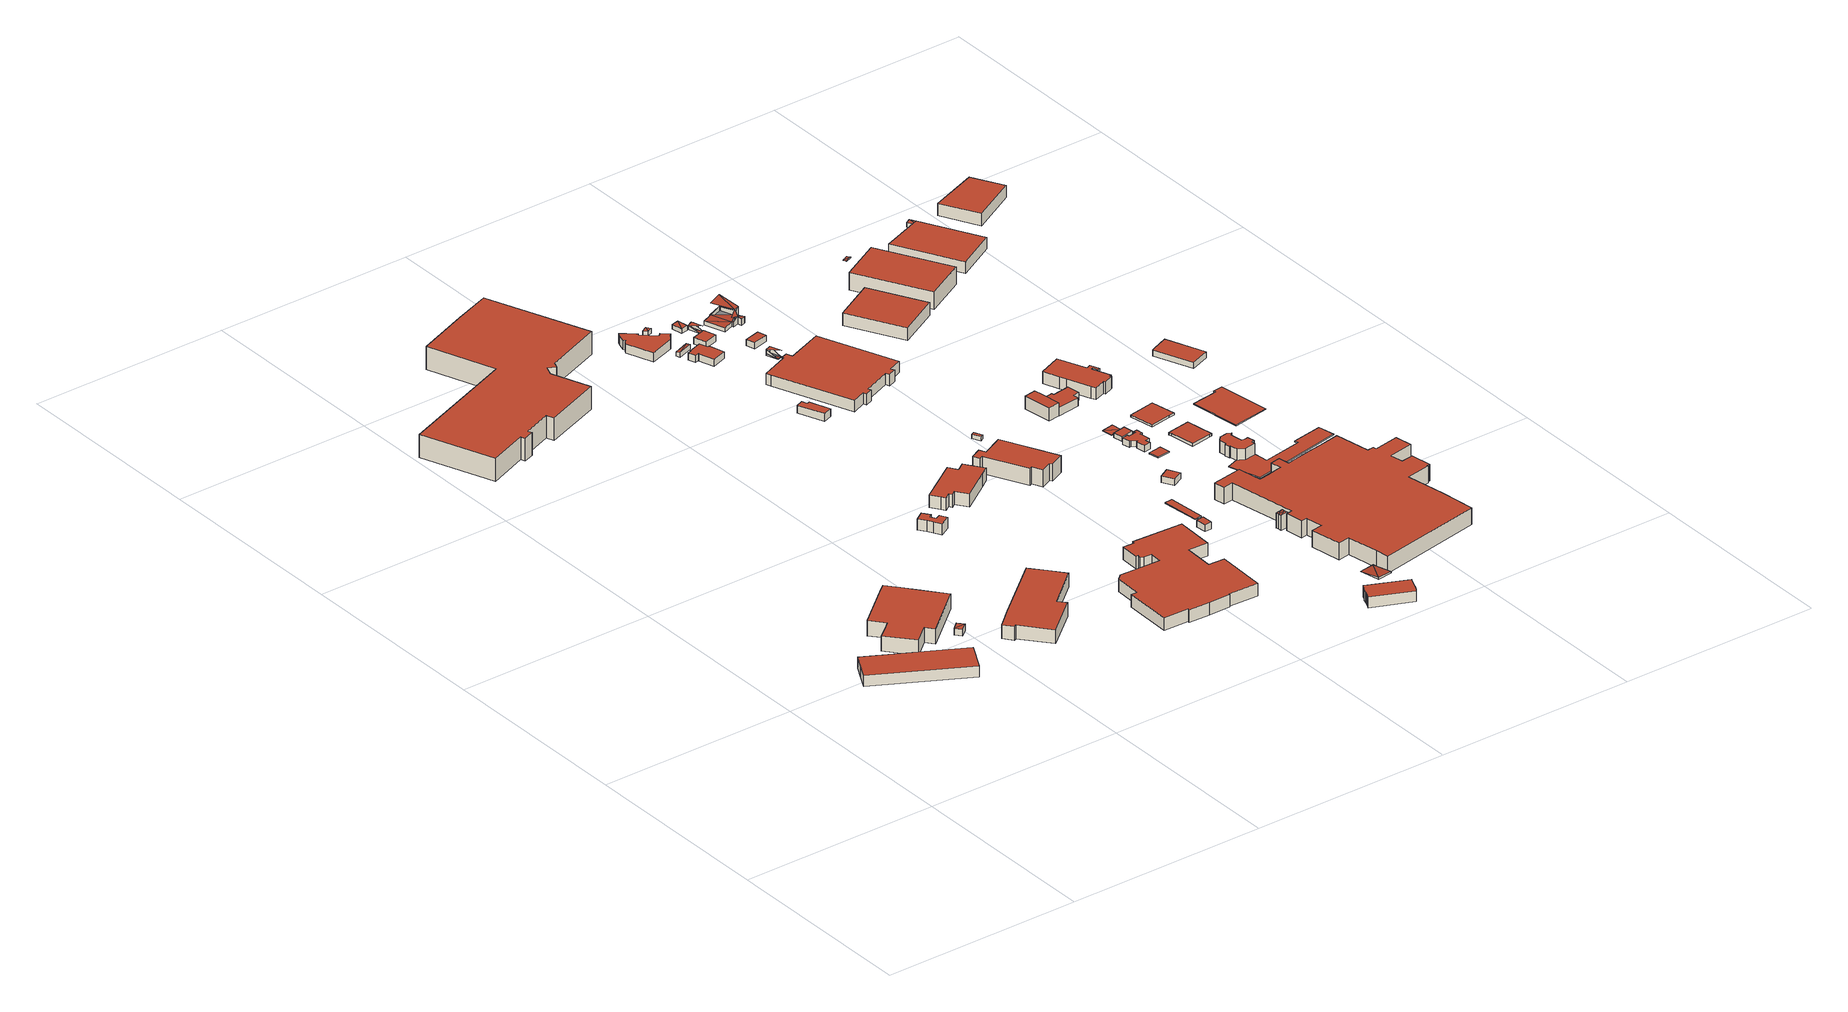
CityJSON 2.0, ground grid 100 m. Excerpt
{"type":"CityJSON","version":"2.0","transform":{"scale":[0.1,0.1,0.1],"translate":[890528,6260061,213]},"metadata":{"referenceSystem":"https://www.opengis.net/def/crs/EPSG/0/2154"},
"CityObjects":{
"building1":{"type":"Building","attributes":{"class":"Building"},"children":["building1-1"]},
"building1-1":{"type":"BuildingPart","parents":["building1"],"geometry":[{"type":"Solid","lod":"2.2","boundaries":[[[[0,1,2,3,4]],[[5,6,7,8,9]],[[9,8,3,4]],[[8,7,2,3]],[[7,6,1,2]],[[6,5,0,1]],[[5,9,4,0]]]],"semantics":{"surfaces":[{"type":"GroundSurface"},{"type":"RoofSurface"},{"type":"WallSurface","on_footprint_edge":true}],"values":[[0,1,2,2,2,2,2]]}}]},
"building2":{"type":"Building","attributes":{"class":"Building"},"children":["building2-1"]},
"building2-1":{"type":"BuildingPart","parents":["building2"],"geometry":[{"type":"Solid","lod":"2.2","boundaries":[[[[10,11,12,13,14,15,16,17,18,19,20,21]],[[22,23,24,25,26,27,28,29,30,31,32,33]],[[33,32,20,21]],[[32,31,19,20]],[[31,30,18,19]],[[30,29,17,18]],[[29,28,16,17]],[[28,27,15,16]],[[27,26,14,15]],[[26,25,13,14]],[[25,24,12,13]],[[24,23,11,12]],[[23,22,10,11]],[[22,33,21,10]]]],"semantics":{"surfaces":[{"type":"GroundSurface"},{"type":"RoofSurface"},{"type":"WallSurface","on_footprint_edge":true}],"values":[[0,1,2,2,2,2,2,2,2,2,2,2,2,2]]}}]},
"building3":{"type":"Building","attributes":{"class":"Building"},"children":["building3-1"]},
"building3-1":{"type":"BuildingPart","parents":["building3"],"geometry":[{"type":"Solid","lod":"2.2","boundaries":[[[[34,35,36]],[[37,34,36]],[[38,39,40,41]],[[36,35,40,41]],[[35,34,39,40]],[[34,37,38,39]],[[37,36,41,38]]]],"semantics":{"surfaces":[{"type":"RoofSurface","rf_azimuth":276.61,"rf_slope":0.669},{"type":"GroundSurface"},{"type":"WallSurface","on_footprint_edge":true}],"values":[[0,0,1,2,2,2,2]]}}]},
"building4":{"type":"Building","attributes":{"class":"Building"},"children":["building4-1"]},
"building4-1":{"type":"BuildingPart","parents":["building4"],"geometry":[{"type":"Solid","lod":"2.2","boundaries":[[[[42,43,44,45,46,47,48,49,50,51]],[[52,53,54,55,56,57,58,59,60,61]],[[61,60,50,51]],[[60,59,49,50]],[[59,58,48,49]],[[58,57,47,48]],[[57,56,46,47]],[[56,55,45,46]],[[55,54,44,45]],[[54,53,43,44]],[[53,52,42,43]],[[52,61,51,42]]]],"semantics":{"surfaces":[{"type":"GroundSurface"},{"type":"RoofSurface"},{"type":"WallSurface","on_footprint_edge":true}],"values":[[0,1,2,2,2,2,2,2,2,2,2,2]]}}]},
"building5":{"type":"Building","attributes":{"class":"Building"},"children":["building5-1"]},
"building5-1":{"type":"BuildingPart","parents":["building5"],"geometry":[{"type":"Solid","lod":"2.2","boundaries":[[[[62,63,64,65,66,67,68,69,70,71,72,73,74,75,76,77,78,79]],[[80,81,82,83,84,85,86,87,88,89,90,91,92,93,94,95,96,97]],[[97,96,78,79]],[[96,95,77,78]],[[95,94,76,77]],[[94,93,75,76]],[[93,92,74,75]],[[92,91,73,74]],[[91,90,72,73]],[[90,89,71,72]],[[89,88,70,71]],[[88,87,69,70]],[[87,86,68,69]],[[86,85,67,68]],[[85,84,66,67]],[[84,83,65,66]],[[83,82,64,65]],[[82,81,63,64]],[[81,80,62,63]],[[80,97,79,62]]]],"semantics":{"surfaces":[{"type":"GroundSurface"},{"type":"RoofSurface"},{"type":"WallSurface","on_footprint_edge":true}],"values":[[0,1,2,2,2,2,2,2,2,2,2,2,2,2,2,2,2,2,2,2]]}}]},
"building6":{"type":"Building","attributes":{"class":"Building"},"children":["building6-1"]},
"building6-1":{"type":"BuildingPart","parents":["building6"],"geometry":[{"type":"Solid","lod":"2.2","boundaries":[[[[98,99,100,101,102,103,104,105,106,107]],[[108,109,110,111,112,113,114,115,116,117]],[[117,116,106,107]],[[116,115,105,106]],[[115,114,104,105]],[[114,113,103,104]],[[113,112,102,103]],[[112,111,101,102]],[[111,110,100,101]],[[110,109,99,100]],[[109,108,98,99]],[[108,117,107,98]]]],"semantics":{"surfaces":[{"type":"GroundSurface"},{"type":"RoofSurface"},{"type":"WallSurface","on_footprint_edge":true}],"values":[[0,1,2,2,2,2,2,2,2,2,2,2]]}}]},
"building7":{"type":"Building","attributes":{"class":"Building"},"children":["building7-1"]},
"building7-1":{"type":"BuildingPart","parents":["building7"],"geometry":[{"type":"Solid","lod":"2.2","boundaries":[[[[118,119,120,121,122,123,124,125,126,127,128,129,130,131,132,133,134,135,136,137,138,139,140,141,142,143]],[[144,145,146,147,148,149,150,151,152,153,154,155,156,157,158,159,160,161,162,163,164,165,166,167,168,169]],[[169,168,142,143]],[[168,167,141,142]],[[167,166,140,141]],[[166,165,139,140]],[[165,164,138,139]],[[164,163,137,138]],[[163,162,136,137]],[[162,161,135,136]],[[161,160,134,135]],[[160,159,133,134]],[[159,158,132,133]],[[158,157,131,132]],[[157,156,130,131]],[[156,155,129,130]],[[155,154,128,129]],[[154,153,127,128]],[[153,152,126,127]],[[152,151,125,126]],[[151,150,124,125]],[[150,149,123,124]],[[149,148,122,123]],[[148,147,121,122]],[[147,146,120,121]],[[146,145,119,120]],[[145,144,118,119]],[[144,169,143,118]]]],"semantics":{"surfaces":[{"type":"GroundSurface"},{"type":"RoofSurface"},{"type":"WallSurface","on_footprint_edge":true}],"values":[[0,1,2,2,2,2,2,2,2,2,2,2,2,2,2,2,2,2,2,2,2,2,2,2,2,2,2,2]]}}]},
"building8":{"type":"Building","attributes":{"class":"Building"},"children":["building8-1"]},
"building8-1":{"type":"BuildingPart","parents":["building8"],"geometry":[{"type":"Solid","lod":"2.2","boundaries":[[[[170,171,172,173,174,175,176,177,178,179,180,181,182]],[[183,184,185,186,187,188,189,190,191,192,193,194,195]],[[195,194,181,182]],[[194,193,180,181]],[[193,192,179,180]],[[192,191,178,179]],[[191,190,177,178]],[[190,189,176,177]],[[189,188,175,176]],[[188,187,174,175]],[[187,186,173,174]],[[186,185,172,173]],[[185,184,171,172]],[[184,183,170,171]],[[183,195,182,170]]]],"semantics":{"surfaces":[{"type":"GroundSurface"},{"type":"RoofSurface"},{"type":"WallSurface","on_footprint_edge":true}],"values":[[0,1,2,2,2,2,2,2,2,2,2,2,2,2,2]]}}]},
"building9":{"type":"Building","attributes":{"class":"Building"},"children":["building9-1"]},
"building9-1":{"type":"BuildingPart","parents":["building9"],"geometry":[{"type":"Solid","lod":"2.2","boundaries":[[[[196,197,198,199,200,201]],[[202,203,204,205,206,207]],[[207,206,200,201]],[[206,205,199,200]],[[205,204,198,199]],[[204,203,197,198]],[[203,202,196,197]],[[202,207,201,196]]]],"semantics":{"surfaces":[{"type":"GroundSurface"},{"type":"RoofSurface"},{"type":"WallSurface","on_footprint_edge":true}],"values":[[0,1,2,2,2,2,2,2]]}}]},
"building10":{"type":"Building","attributes":{"class":"Building"},"children":["building10-1"]},
"building10-1":{"type":"BuildingPart","parents":["building10"],"geometry":[{"type":"Solid","lod":"2.2","boundaries":[[[[208,209,210,211,212,213,214,215,216,217,218,219,220,221,222,223]],[[224,225,226,227,228,229,230,231,232,233,234,235,236,237,238,239]],[[239,238,222,223]],[[238,237,221,222]],[[237,236,220,221]],[[236,235,219,220]],[[235,234,218,219]],[[234,233,217,218]],[[233,232,216,217]],[[232,231,215,216]],[[231,230,214,215]],[[230,229,213,214]],[[229,228,212,213]],[[228,227,211,212]],[[227,226,210,211]],[[226,225,209,210]],[[225,224,208,209]],[[224,239,223,208]]]],"semantics":{"surfaces":[{"type":"GroundSurface"},{"type":"RoofSurface"},{"type":"WallSurface","on_footprint_edge":true}],"values":[[0,1,2,2,2,2,2,2,2,2,2,2,2,2,2,2,2,2]]}}]},
"building11":{"type":"Building","attributes":{"class":"Building"},"children":["building11-1"]},
"building11-1":{"type":"BuildingPart","parents":["building11"],"geometry":[{"type":"Solid","lod":"2.2","boundaries":[[[[240,241,242]],[[243,242,241]],[[244,245,246,247]],[[243,241,246,247]],[[241,240,245,246]],[[240,242,244,245]],[[242,243,247,244]]]],"semantics":{"surfaces":[{"type":"RoofSurface","rf_azimuth":114.43,"rf_slope":10.02},{"type":"GroundSurface"},{"type":"WallSurface","on_footprint_edge":true}],"values":[[0,0,1,2,2,2,2]]}}]},
"building12":{"type":"Building","attributes":{"class":"Building"},"children":["building12-1"]},
"building12-1":{"type":"BuildingPart","parents":["building12"],"geometry":[{"type":"Solid","lod":"2.2","boundaries":[[[[248,249,250,251,252,253,254,255,256,257,258,259]],[[260,261,262,263,264,265,266,267,268,269,270,271]],[[271,270,258,259]],[[270,269,257,258]],[[269,268,256,257]],[[268,267,255,256]],[[267,266,254,255]],[[266,265,253,254]],[[265,264,252,253]],[[264,263,251,252]],[[263,262,250,251]],[[262,261,249,250]],[[261,260,248,249]],[[260,271,259,248]]]],"semantics":{"surfaces":[{"type":"GroundSurface"},{"type":"RoofSurface"},{"type":"WallSurface","on_footprint_edge":true}],"values":[[0,1,2,2,2,2,2,2,2,2,2,2,2,2]]}}]},
"building13":{"type":"Building","attributes":{"class":"Building"},"children":["building13-1"]},
"building13-1":{"type":"BuildingPart","parents":["building13"],"geometry":[{"type":"Solid","lod":"2.2","boundaries":[[[[272,273,274,275,276,277,278,279,280,281,282,283]],[[284,285,286,287,288,289,290,291,292,293,294,295]],[[295,294,282,283]],[[294,293,281,282]],[[293,292,280,281]],[[292,291,279,280]],[[291,290,278,279]],[[290,289,277,278]],[[289,288,276,277]],[[288,287,275,276]],[[287,286,274,275]],[[286,285,273,274]],[[285,284,272,273]],[[284,295,283,272]]]],"semantics":{"surfaces":[{"type":"GroundSurface"},{"type":"RoofSurface"},{"type":"WallSurface","on_footprint_edge":true}],"values":[[0,1,2,2,2,2,2,2,2,2,2,2,2,2]]}}]},
"building14":{"type":"Building","attributes":{"class":"Building"},"children":["building14-1"]},
"building14-1":{"type":"BuildingPart","parents":["building14"],"geometry":[{"type":"Solid","lod":"2.2","boundaries":[[[[296,297,298]],[[299,298,297]],[[300,301,302,303]],[[299,297,302,303]],[[297,296,301,302]],[[296,298,300,301]],[[298,299,303,300]]]],"semantics":{"surfaces":[{"type":"RoofSurface","rf_azimuth":236.1,"rf_slope":11.52},{"type":"GroundSurface"},{"type":"WallSurface","on_footprint_edge":true}],"values":[[0,0,1,2,2,2,2]]}}]},
"building15":{"type":"Building","attributes":{"class":"Building"},"children":["building15-1"]},
"building15-1":{"type":"BuildingPart","parents":["building15"],"geometry":[{"type":"Solid","lod":"2.2","boundaries":[[[[304,305,306,307,308,309,310,311,312,313,314,315,316,317]],[[318,319,320,321,322,323,324,325,326,327,328,329,330,331]],[[331,330,316,317]],[[330,329,315,316]],[[329,328,314,315]],[[328,327,313,314]],[[327,326,312,313]],[[326,325,311,312]],[[325,324,310,311]],[[324,323,309,310]],[[323,322,308,309]],[[322,321,307,308]],[[321,320,306,307]],[[320,319,305,306]],[[319,318,304,305]],[[318,331,317,304]]]],"semantics":{"surfaces":[{"type":"GroundSurface"},{"type":"RoofSurface"},{"type":"WallSurface","on_footprint_edge":true}],"values":[[0,1,2,2,2,2,2,2,2,2,2,2,2,2,2,2]]}}]},
"building16":{"type":"Building","attributes":{"class":"Building"},"children":["building16-1"]},
"building16-1":{"type":"BuildingPart","parents":["building16"],"geometry":[{"type":"Solid","lod":"2.2","boundaries":[[[[332,333,334,335]],[[336,337,338,339]],[[339,338,334,335]],[[338,337,333,334]],[[337,336,332,333]],[[336,339,335,332]]]],"semantics":{"surfaces":[{"type":"GroundSurface"},{"type":"RoofSurface"},{"type":"WallSurface","on_footprint_edge":true}],"values":[[0,1,2,2,2,2]]}}]},
"building17":{"type":"Building","attributes":{"class":"Building"},"children":["building17-1"]},
"building17-1":{"type":"BuildingPart","parents":["building17"],"geometry":[{"type":"Solid","lod":"2.2","boundaries":[[[[340,341,342,343]],[[344,345,346,347]],[[347,346,342,343]],[[346,345,341,342]],[[345,344,340,341]],[[344,347,343,340]]]],"semantics":{"surfaces":[{"type":"GroundSurface"},{"type":"RoofSurface"},{"type":"WallSurface","on_footprint_edge":true}],"values":[[0,1,2,2,2,2]]}}]},
"building18":{"type":"Building","attributes":{"class":"Building"},"children":["building18-1"]},
"building18-1":{"type":"BuildingPart","parents":["building18"],"geometry":[{"type":"Solid","lod":"2.2","boundaries":[[[[348,349,350]],[[351,348,350]],[[352,353,354,355]],[[350,349,354,355]],[[349,348,353,354]],[[348,351,352,353]],[[351,350,355,352]]]],"semantics":{"surfaces":[{"type":"RoofSurface","rf_azimuth":170.01,"rf_slope":2.3},{"type":"GroundSurface"},{"type":"WallSurface","on_footprint_edge":true}],"values":[[0,0,1,2,2,2,2]]}}]},
"building19":{"type":"Building","attributes":{"class":"Building"},"children":["building19-1"]},
"building19-1":{"type":"BuildingPart","parents":["building19"],"geometry":[{"type":"Solid","lod":"2.2","boundaries":[[[[356,357,358,359]],[[360,361,362,363]],[[363,362,358,359]],[[362,361,357,358]],[[361,360,356,357]],[[360,363,359,356]]]],"semantics":{"surfaces":[{"type":"GroundSurface"},{"type":"RoofSurface"},{"type":"WallSurface","on_footprint_edge":true}],"values":[[0,1,2,2,2,2]]}}]},
"building20":{"type":"Building","attributes":{"class":"Building"},"children":["building20-1"]},
"building20-1":{"type":"BuildingPart","parents":["building20"],"geometry":[{"type":"Solid","lod":"2.2","boundaries":[[[[364,365,366,367]],[[368,369,370,371]],[[371,370,366,367]],[[370,369,365,366]],[[369,368,364,365]],[[368,371,367,364]]]],"semantics":{"surfaces":[{"type":"GroundSurface"},{"type":"RoofSurface"},{"type":"WallSurface","on_footprint_edge":true}],"values":[[0,1,2,2,2,2]]}}]},
"building21":{"type":"Building","attributes":{"class":"Building"},"children":["building21-1"]},
"building21-1":{"type":"BuildingPart","parents":["building21"],"geometry":[{"type":"MultiSurface","lod":"2.2","boundaries":[[[372,373,374]],[[375,376,377]],[[378,372,379,380]],[[375,373,379,380]],[[373,372,379]],[[376,378,372]],[[376,375,380,378]]],"semantics":{"surfaces":[{"type":"RoofSurface","rf_azimuth":201.3,"rf_slope":4.46},{"type":"RoofSurface","rf_azimuth":191.23,"rf_slope":13.86},{"type":"GroundSurface"},{"type":"WallSurface","on_footprint_edge":true}],"values":[0,1,2,3,3,3,3]}}]},
"building22":{"type":"Building","attributes":{"class":"Building"},"children":["building22-1"]},
"building22-1":{"type":"BuildingPart","parents":["building22"],"geometry":[{"type":"Solid","lod":"2.2","boundaries":[[[[381,382,383,384,385,386,387,388,389,390,391,392,393,394,395,396,397]],[[398,399,400,401,402,403,404,405,406,407,408,409,410,411,412,413,414]],[[414,413,396,397]],[[413,412,395,396]],[[412,411,394,395]],[[411,410,393,394]],[[410,409,392,393]],[[409,408,391,392]],[[408,407,390,391]],[[407,406,389,390]],[[406,405,388,389]],[[405,404,387,388]],[[404,403,386,387]],[[403,402,385,386]],[[402,401,384,385]],[[401,400,383,384]],[[400,399,382,383]],[[399,398,381,382]],[[398,414,397,381]]]],"semantics":{"surfaces":[{"type":"GroundSurface"},{"type":"RoofSurface"},{"type":"WallSurface","on_footprint_edge":true}],"values":[[0,1,2,2,2,2,2,2,2,2,2,2,2,2,2,2,2,2,2]]}}]},
"building23":{"type":"Building","attributes":{"class":"Building"},"children":["building23-1"]},
"building23-1":{"type":"BuildingPart","parents":["building23"],"geometry":[{"type":"Solid","lod":"2.2","boundaries":[[[[415,416,417]],[[418,417,416]],[[419,420,421,422]],[[418,416,421,422]],[[416,415,420,421]],[[415,417,419,420]],[[417,418,422,419]]]],"semantics":{"surfaces":[{"type":"RoofSurface","rf_azimuth":71.82,"rf_slope":5.36},{"type":"GroundSurface"},{"type":"WallSurface","on_footprint_edge":true}],"values":[[0,0,1,2,2,2,2]]}}]},
"building24":{"type":"Building","attributes":{"class":"Building"},"children":["building24-1"]},
"building24-1":{"type":"BuildingPart","parents":["building24"],"geometry":[{"type":"Solid","lod":"2.2","boundaries":[[[[423,424,425]],[[426,425,424]],[[427,428,429,430]],[[426,424,429,430]],[[424,423,428,429]],[[423,425,427,428]],[[425,426,430,427]]]],"semantics":{"surfaces":[{"type":"RoofSurface","rf_azimuth":18.68,"rf_slope":19.87},{"type":"GroundSurface"},{"type":"WallSurface","on_footprint_edge":true}],"values":[[0,0,1,2,2,2,2]]}}]},
"building25":{"type":"Building","attributes":{"class":"Building"},"children":["building25-1"]},
"building25-1":{"type":"BuildingPart","parents":["building25"],"geometry":[{"type":"MultiSurface","lod":"2.2","boundaries":[[[431,432,433]],[[434,435,436]],[[437,438,439,434]],[[432,439,434]],[[432,431,438,439]],[[431,435,437,438]],[[435,434,437]]],"semantics":{"surfaces":[{"type":"RoofSurface","rf_azimuth":144.87,"rf_slope":0.206},{"type":"RoofSurface","rf_azimuth":335.58,"rf_slope":11.9},{"type":"GroundSurface"},{"type":"WallSurface","on_footprint_edge":true}],"values":[0,1,2,3,3,3,3]}}]},
"building26":{"type":"Building","attributes":{"class":"Building"},"children":["building26-1"]},
"building26-1":{"type":"BuildingPart","parents":["building26"],"geometry":[{"type":"Solid","lod":"2.2","boundaries":[[[[440,441,442,443]],[[444,445,446,447]],[[447,446,442,443]],[[446,445,441,442]],[[445,444,440,441]],[[444,447,443,440]]]],"semantics":{"surfaces":[{"type":"GroundSurface"},{"type":"RoofSurface"},{"type":"WallSurface","on_footprint_edge":true}],"values":[[0,1,2,2,2,2]]}}]},
"building27":{"type":"Building","attributes":{"class":"Building"},"children":["building27-1"]},
"building27-1":{"type":"BuildingPart","parents":["building27"],"geometry":[{"type":"Solid","lod":"2.2","boundaries":[[[[448,449,450]],[[448,450,451]],[[452,451,450]],[[451,452,453]],[[454,455,456,457,458,459]],[[452,450,458,459]],[[450,449,457,458]],[[449,448,456,457]],[[448,451,455,456]],[[451,453,454,455]],[[453,452,459,454]]]],"semantics":{"surfaces":[{"type":"RoofSurface","rf_azimuth":91.77,"rf_slope":0.539},{"type":"GroundSurface"},{"type":"WallSurface","on_footprint_edge":true}],"values":[[0,0,0,0,1,2,2,2,2,2,2]]}}]},
"building28":{"type":"Building","attributes":{"class":"Building"},"children":["building28-1"]},
"building28-1":{"type":"BuildingPart","parents":["building28"],"geometry":[{"type":"MultiSurface","lod":"2.2","boundaries":[[[460,461,462]],[[463,460,462]],[[464,465,463]],[[466,467,468]],[[469,464,470]],[[471,468,467]],[[472,463,462]],[[473,474,475]],[[472,476,477]],[[462,478,476]],[[475,468,479]],[[480,481,482,483,484,485,486,487,488,489,490,491,492]],[[462,461,491,492]],[[461,460,490,491]],[[460,463,489,490]],[[463,465,488,489]],[[465,464,487,488]],[[464,469,486,487]],[[469,466,485,486]],[[466,472,484,485]],[[472,474,483,484]],[[474,473,482,483]],[[473,475,481,482]],[[475,478,480,481]],[[478,462,492,480]]],"semantics":{"surfaces":[{"type":"RoofSurface","rf_azimuth":178.48,"rf_slope":2.77},{"type":"RoofSurface","rf_azimuth":291.97,"rf_slope":19.36},{"type":"GroundSurface"},{"type":"WallSurface","on_footprint_edge":true}],"values":[0,0,0,1,0,1,0,1,0,0,1,2,3,3,3,3,3,3,3,3,3,3,3,3,3]}}]},
"building29":{"type":"Building","attributes":{"class":"Building"},"children":["building29-1"]},
"building29-1":{"type":"BuildingPart","parents":["building29"],"geometry":[{"type":"Solid","lod":"2.2","boundaries":[[[[493,494,495,496]],[[497,498,499,500]],[[500,499,495,496]],[[499,498,494,495]],[[498,497,493,494]],[[497,500,496,493]]]],"semantics":{"surfaces":[{"type":"GroundSurface"},{"type":"RoofSurface"},{"type":"WallSurface","on_footprint_edge":true}],"values":[[0,1,2,2,2,2]]}}]},
"building30":{"type":"Building","attributes":{"class":"Building"},"children":["building30-1"]},
"building30-1":{"type":"BuildingPart","parents":["building30"],"geometry":[{"type":"Solid","lod":"2.2","boundaries":[[[[501,502,503,504,505,506,507,508]],[[509,510,511,512,513,514,515,516]],[[516,515,507,508]],[[515,514,506,507]],[[514,513,505,506]],[[513,512,504,505]],[[512,511,503,504]],[[511,510,502,503]],[[510,509,501,502]],[[509,516,508,501]]]],"semantics":{"surfaces":[{"type":"GroundSurface"},{"type":"RoofSurface"},{"type":"WallSurface","on_footprint_edge":true}],"values":[[0,1,2,2,2,2,2,2,2,2]]}}]},
"building31":{"type":"Building","attributes":{"class":"Building"},"children":["building31-1"]},
"building31-1":{"type":"BuildingPart","parents":["building31"],"geometry":[{"type":"Solid","lod":"2.2","boundaries":[[[[517,518,519,520]],[[521,522,523,524]],[[524,523,519,520]],[[523,522,518,519]],[[522,521,517,518]],[[521,524,520,517]]]],"semantics":{"surfaces":[{"type":"GroundSurface"},{"type":"RoofSurface"},{"type":"WallSurface","on_footprint_edge":true}],"values":[[0,1,2,2,2,2]]}}]},
"building32":{"type":"Building","attributes":{"class":"Building"},"children":["building32-1"]},
"building32-1":{"type":"BuildingPart","parents":["building32"],"geometry":[{"type":"Solid","lod":"2.2","boundaries":[[[[525,526,527,528,529,530,531,532,533,534,535,536,537,538,539,540,541]],[[542,543,544,545,546,547,548,549,550,551,552,553,554,555,556,557,558]],[[558,557,540,541]],[[557,556,539,540]],[[556,555,538,539]],[[555,554,537,538]],[[554,553,536,537]],[[553,552,535,536]],[[552,551,534,535]],[[551,550,533,534]],[[550,549,532,533]],[[549,548,531,532]],[[548,547,530,531]],[[547,546,529,530]],[[546,545,528,529]],[[545,544,527,528]],[[544,543,526,527]],[[543,542,525,526]],[[542,558,541,525]]]],"semantics":{"surfaces":[{"type":"GroundSurface"},{"type":"RoofSurface"},{"type":"WallSurface","on_footprint_edge":true}],"values":[[0,1,2,2,2,2,2,2,2,2,2,2,2,2,2,2,2,2,2]]}}]},
"building33":{"type":"Building","attributes":{"class":"Building"},"children":["building33-1"]},
"building33-1":{"type":"BuildingPart","parents":["building33"],"geometry":[{"type":"Solid","lod":"2.2","boundaries":[[[[559,560,561,562]],[[563,564,565,566]],[[566,565,561,562]],[[565,564,560,561]],[[564,563,559,560]],[[563,566,562,559]]]],"semantics":{"surfaces":[{"type":"GroundSurface"},{"type":"RoofSurface"},{"type":"WallSurface","on_footprint_edge":true}],"values":[[0,1,2,2,2,2]]}}]},
"building34":{"type":"Building","attributes":{"class":"Building"},"children":["building34-1"]},
"building34-1":{"type":"BuildingPart","parents":["building34"],"geometry":[{"type":"Solid","lod":"2.2","boundaries":[[[[567,568,569]],[[570,569,568]],[[571,572,573,574]],[[570,568,573,574]],[[568,567,572,573]],[[567,569,571,572]],[[569,570,574,571]]]],"semantics":{"surfaces":[{"type":"RoofSurface","rf_azimuth":218.84,"rf_slope":2.54},{"type":"GroundSurface"},{"type":"WallSurface","on_footprint_edge":true}],"values":[[0,0,1,2,2,2,2]]}}]},
"building35":{"type":"Building","attributes":{"class":"Building"},"children":["building35-1"]},
"building35-1":{"type":"BuildingPart","parents":["building35"],"geometry":[{"type":"Solid","lod":"2.2","boundaries":[[[[575,576,577,578,579,580,581,582,583,584]],[[585,586,587,588,589,590,591,592,593,594]],[[594,593,583,584]],[[593,592,582,583]],[[592,591,581,582]],[[591,590,580,581]],[[590,589,579,580]],[[589,588,578,579]],[[588,587,577,578]],[[587,586,576,577]],[[586,585,575,576]],[[585,594,584,575]]]],"semantics":{"surfaces":[{"type":"GroundSurface"},{"type":"RoofSurface"},{"type":"WallSurface","on_footprint_edge":true}],"values":[[0,1,2,2,2,2,2,2,2,2,2,2]]}}]},
"building36":{"type":"Building","attributes":{"class":"Building"},"children":["building36-1"]},
"building36-1":{"type":"BuildingPart","parents":["building36"],"geometry":[{"type":"Solid","lod":"2.2","boundaries":[[[[595,596,597,598,599,600,601,602,603,604,605,606,607,608,609,610,611,612,613,614,615,616,617,618,619,620,621,622,623,624,625,626,627,628,629,630,631,632,633,634,635]],[[636,637,638,639,640,641,642,643,644,645,646,647,648,649,650,651,652,653,654,655,656,657,658,659,660,661,662,663,664,665,666,667,668,669,670,671,672,673,674,675,676]],[[676,675,634,635]],[[675,674,633,634]],[[674,673,632,633]],[[673,672,631,632]],[[672,671,630,631]],[[671,670,629,630]],[[670,669,628,629]],[[669,668,627,628]],[[668,667,626,627]],[[667,666,625,626]],[[666,665,624,625]],[[665,664,623,624]],[[664,663,622,623]],[[663,662,621,622]],[[662,661,620,621]],[[661,660,619,620]],[[660,659,618,619]],[[659,658,617,618]],[[658,657,616,617]],[[657,656,615,616]],[[656,655,614,615]],[[655,654,613,614]],[[654,653,612,613]],[[653,652,611,612]],[[652,651,610,611]],[[651,650,609,610]],[[650,649,608,609]],[[649,648,607,608]],[[648,647,606,607]],[[647,646,605,606]],[[646,645,604,605]],[[645,644,603,604]],[[644,643,602,603]],[[643,642,601,602]],[[642,641,600,601]],[[641,640,599,600]],[[640,639,598,599]],[[639,638,597,598]],[[638,637,596,597]],[[637,636,595,596]],[[636,676,635,595]]]],"semantics":{"surfaces":[{"type":"GroundSurface"},{"type":"RoofSurface"},{"type":"WallSurface","on_footprint_edge":true}],"values":[[0,1,2,2,2,2,2,2,2,2,2,2,2,2,2,2,2,2,2,2,2,2,2,2,2,2,2,2,2,2,2,2,2,2,2,2,2,2,2,2,2,2,2]]}}]},
"building37":{"type":"Building","attributes":{"class":"Building"},"children":["building37-1"]},
"building37-1":{"type":"BuildingPart","parents":["building37"],"geometry":[{"type":"Solid","lod":"2.2","boundaries":[[[[677,678,679,680,681,682,683,684,685,686,687,688,689,690,691,692,693]],[[694,695,696,697,698,699,700,701,702,703,704,705,706,707,708,709,710]],[[710,709,692,693]],[[709,708,691,692]],[[708,707,690,691]],[[707,706,689,690]],[[706,705,688,689]],[[705,704,687,688]],[[704,703,686,687]],[[703,702,685,686]],[[702,701,684,685]],[[701,700,683,684]],[[700,699,682,683]],[[699,698,681,682]],[[698,697,680,681]],[[697,696,679,680]],[[696,695,678,679]],[[695,694,677,678]],[[694,710,693,677]]]],"semantics":{"surfaces":[{"type":"GroundSurface"},{"type":"RoofSurface"},{"type":"WallSurface","on_footprint_edge":true}],"values":[[0,1,2,2,2,2,2,2,2,2,2,2,2,2,2,2,2,2,2]]}}]},
"building38":{"type":"Building","attributes":{"class":"Building"},"children":["building38-1"]},
"building38-1":{"type":"BuildingPart","parents":["building38"],"geometry":[{"type":"Solid","lod":"2.2","boundaries":[[[[711,712,713,714,715,716]],[[717,718,719,720,721,722]],[[722,721,715,716]],[[721,720,714,715]],[[720,719,713,714]],[[719,718,712,713]],[[718,717,711,712]],[[717,722,716,711]]]],"semantics":{"surfaces":[{"type":"GroundSurface"},{"type":"RoofSurface"},{"type":"WallSurface","on_footprint_edge":true}],"values":[[0,1,2,2,2,2,2,2]]}}]},
"building39":{"type":"Building","attributes":{"class":"Building"},"children":["building39-1"]},
"building39-1":{"type":"BuildingPart","parents":["building39"],"geometry":[{"type":"Solid","lod":"2.2","boundaries":[[[[723,724,725,726,727]],[[728,729,730,731,732]],[[732,731,726,727]],[[731,730,725,726]],[[730,729,724,725]],[[729,728,723,724]],[[728,732,727,723]]]],"semantics":{"surfaces":[{"type":"GroundSurface"},{"type":"RoofSurface"},{"type":"WallSurface","on_footprint_edge":true}],"values":[[0,1,2,2,2,2,2]]}}]},
"building40":{"type":"Building","attributes":{"class":"Building"},"children":["building40-1"]},
"building40-1":{"type":"BuildingPart","parents":["building40"],"geometry":[{"type":"Solid","lod":"2.2","boundaries":[[[[733,734,735,736]],[[737,738,739,740]],[[740,739,735,736]],[[739,738,734,735]],[[738,737,733,734]],[[737,740,736,733]]]],"semantics":{"surfaces":[{"type":"GroundSurface"},{"type":"RoofSurface"},{"type":"WallSurface","on_footprint_edge":true}],"values":[[0,1,2,2,2,2]]}}]},
"building41":{"type":"Building","attributes":{"class":"Building"},"children":["building41-1"]},
"building41-1":{"type":"BuildingPart","parents":["building41"],"geometry":[{"type":"Solid","lod":"2.2","boundaries":[[[[741,742,743,744,745,746,747,748,749,750,751,752,753,754,755,756,757]],[[758,759,760,761,762,763,764,765,766,767,768,769,770,771,772,773,774]],[[774,773,756,757]],[[773,772,755,756]],[[772,771,754,755]],[[771,770,753,754]],[[770,769,752,753]],[[769,768,751,752]],[[768,767,750,751]],[[767,766,749,750]],[[766,765,748,749]],[[765,764,747,748]],[[764,763,746,747]],[[763,762,745,746]],[[762,761,744,745]],[[761,760,743,744]],[[760,759,742,743]],[[759,758,741,742]],[[758,774,757,741]]]],"semantics":{"surfaces":[{"type":"GroundSurface"},{"type":"RoofSurface"},{"type":"WallSurface","on_footprint_edge":true}],"values":[[0,1,2,2,2,2,2,2,2,2,2,2,2,2,2,2,2,2,2]]}}]},
"building42":{"type":"Building","attributes":{"class":"Building"},"children":["building42-1"]},
"building42-1":{"type":"BuildingPart","parents":["building42"],"geometry":[{"type":"Solid","lod":"2.2","boundaries":[[[[775,776,777,778,779,780,781,782,783,784]],[[785,786,787,788,789,790,791,792,793,794]],[[794,793,783,784]],[[793,792,782,783]],[[792,791,781,782]],[[791,790,780,781]],[[790,789,779,780]],[[789,788,778,779]],[[788,787,777,778]],[[787,786,776,777]],[[786,785,775,776]],[[785,794,784,775]]]],"semantics":{"surfaces":[{"type":"GroundSurface"},{"type":"RoofSurface"},{"type":"WallSurface","on_footprint_edge":true}],"values":[[0,1,2,2,2,2,2,2,2,2,2,2]]}}]},
"building43":{"type":"Building","attributes":{"class":"Building"},"children":["building43-1"]},
"building43-1":{"type":"BuildingPart","parents":["building43"],"geometry":[{"type":"Solid","lod":"2.2","boundaries":[[[[795,796,797,798,799,800]],[[801,802,803,804,805,806]],[[806,805,799,800]],[[805,804,798,799]],[[804,803,797,798]],[[803,802,796,797]],[[802,801,795,796]],[[801,806,800,795]]]],"semantics":{"surfaces":[{"type":"GroundSurface"},{"type":"RoofSurface"},{"type":"WallSurface","on_footprint_edge":true}],"values":[[0,1,2,2,2,2,2,2]]}}]},
"building44":{"type":"Building","attributes":{"class":"Building"},"children":["building44-1"]},
"building44-1":{"type":"BuildingPart","parents":["building44"],"geometry":[{"type":"Solid","lod":"2.2","boundaries":[[[[807,808,809,810]],[[811,812,813,814]],[[814,813,809,810]],[[813,812,808,809]],[[812,811,807,808]],[[811,814,810,807]]]],"semantics":{"surfaces":[{"type":"GroundSurface"},{"type":"RoofSurface"},{"type":"WallSurface","on_footprint_edge":true}],"values":[[0,1,2,2,2,2]]}}]},
"building45":{"type":"Building","attributes":{"class":"Building"},"children":["building45-1"]},
"building45-1":{"type":"BuildingPart","parents":["building45"],"geometry":[{"type":"Solid","lod":"2.2","boundaries":[[[[815,816,817]],[[818,817,816]],[[819,820,821,822]],[[818,816,821,822]],[[816,815,820,821]],[[815,817,819,820]],[[817,818,822,819]]]],"semantics":{"surfaces":[{"type":"RoofSurface","rf_azimuth":142.92,"rf_slope":12.5},{"type":"GroundSurface"},{"type":"WallSurface","on_footprint_edge":true}],"values":[[0,0,1,2,2,2,2]]}}]},
"building46":{"type":"Building","attributes":{"class":"Building"},"children":["building46-1"]},
"building46-1":{"type":"BuildingPart","parents":["building46"],"geometry":[{"type":"Solid","lod":"2.2","boundaries":[[[[823,824,825]],[[826,823,825]],[[827,828,829,825]],[[824,829,825]],[[824,823,828,829]],[[823,826,827,828]],[[826,825,827]]]],"semantics":{"surfaces":[{"type":"RoofSurface","rf_azimuth":252.89,"rf_slope":1.07},{"type":"GroundSurface"},{"type":"WallSurface","on_footprint_edge":true}],"values":[[0,0,1,2,2,2,2]]}}]},
"building47":{"type":"Building","attributes":{"class":"Building"},"children":["building47-1"]},
"building47-1":{"type":"BuildingPart","parents":["building47"],"geometry":[{"type":"Solid","lod":"2.2","boundaries":[[[[830,831,832,833,834]],[[835,836,837,838,839]],[[839,838,833,834]],[[838,837,832,833]],[[837,836,831,832]],[[836,835,830,831]],[[835,839,834,830]]]],"semantics":{"surfaces":[{"type":"GroundSurface"},{"type":"RoofSurface"},{"type":"WallSurface","on_footprint_edge":true}],"values":[[0,1,2,2,2,2,2]]}}]},
"building48":{"type":"Building","attributes":{"class":"Building"},"children":["building48-1"]},
"building48-1":{"type":"BuildingPart","parents":["building48"],"geometry":[{"type":"Solid","lod":"2.2","boundaries":[[[[840,841,842,843]],[[844,845,846,847]],[[847,846,842,843]],[[846,845,841,842]],[[845,844,840,841]],[[844,847,843,840]]]],"semantics":{"surfaces":[{"type":"GroundSurface"},{"type":"RoofSurface"},{"type":"WallSurface","on_footprint_edge":true}],"values":[[0,1,2,2,2,2]]}}]},
"building49":{"type":"Building","attributes":{"class":"Building"},"children":["building49-1"]},
"building49-1":{"type":"BuildingPart","parents":["building49"],"geometry":[{"type":"Solid","lod":"2.2","boundaries":[[[[848,849,850]],[[851,848,850]],[[852,853,854,855]],[[850,849,854,855]],[[849,848,853,854]],[[848,851,852,853]],[[851,850,855,852]]]],"semantics":{"surfaces":[{"type":"RoofSurface","rf_azimuth":43.6,"rf_slope":0.594},{"type":"GroundSurface"},{"type":"WallSurface","on_footprint_edge":true}],"values":[[0,0,1,2,2,2,2]]}}]},
"building50":{"type":"Building","attributes":{"class":"Building"},"children":["building50-1"]},
"building50-1":{"type":"BuildingPart","parents":["building50"],"geometry":[{"type":"Solid","lod":"2.2","boundaries":[[[[856,857,858,859]],[[860,861,862,863]],[[863,862,858,859]],[[862,861,857,858]],[[861,860,856,857]],[[860,863,859,856]]]],"semantics":{"surfaces":[{"type":"GroundSurface"},{"type":"RoofSurface"},{"type":"WallSurface","on_footprint_edge":true}],"values":[[0,1,2,2,2,2]]}}]}
},
"vertices":[
[847,807,55],[405,1045,55],[367,977,55],[332,908,55],[773,667,55],[847,807,111],[405,1045,111],[367,977,111],[332,908,111],[773,667,111],
[892,1379,46],[842,1437,46],[798,1402,46],[610,1246,46],[667,1177,46],[647,1160,46],[582,1109,46],[687,981,46],[771,1051,46],[802,1013,46],[1031,1203,46],[937,1319,46],[892,1379,122],[842,1437,122],[798,1402,122],[610,1246,122],[667,1177,122],[647,1160,122],[582,1109,122],[687,981,122],[771,1051,122],[802,1013,122],[1031,1203,122],[937,1319,122],
[904,1015,85],[928,985,85],[964,1014,85],[939,1044,85],[939,1044,53],[904,1015,53],[928,985,53],[964,1014,53],
[1049,868,51],[1085,822,51],[1095,830,51],[1208,693,51],[1386,841,51],[1355,879,51],[1539,1033,51],[1482,1106,51],[1420,1177,51],[1139,946,51],[1049,868,120],[1085,822,120],[1095,830,120],[1208,693,120],[1386,841,120],[1355,879,120],[1539,1033,120],[1482,1106,120],[1420,1177,120],[1139,946,120],
[5,3612,34],[142,3254,34],[338,3330,34],[347,3309,34],[398,3329,34],[390,3350,34],[534,3406,34],[549,3367,34],[833,3477,34],[759,3670,34],[777,3717,34],[816,3699,34],[826,3726,34],[1114,3838,34],[917,4344,34],[737,4277,34],[474,4173,34],[599,3842,34],[5,3612,148],[142,3254,148],[338,3330,148],[347,3309,148],[398,3329,148],[390,3350,148],[534,3406,148],[549,3367,148],[833,3477,148],[759,3670,148],[777,3717,148],[816,3699,148],[826,3726,148],[1114,3838,148],[917,4344,148],[737,4277,148],[474,4173,148],[599,3842,148],
[1397,1779,35],[1382,1804,35],[1398,1816,35],[1371,1853,35],[1329,1824,35],[1354,1789,35],[1370,1762,35],[1388,1728,35],[1441,1755,35],[1421,1791,35],[1397,1779,91],[1382,1804,91],[1398,1816,91],[1371,1853,91],[1329,1824,91],[1354,1789,91],[1370,1762,91],[1388,1728,91],[1441,1755,91],[1421,1791,91],
[1790,896,47],[1715,898,47],[1690,876,47],[1685,740,47],[1654,741,47],[1647,500,47],[1774,496,47],[1774,488,47],[1882,483,47],[1989,481,47],[1989,490,47],[2142,483,47],[2152,731,47],[2069,735,47],[2075,882,47],[2175,878,47],[2184,1073,47],[1927,1085,47],[1926,1072,47],[1868,1075,47],[1865,978,47],[1875,978,47],[1874,962,47],[1887,953,47],[1928,951,47],[1924,890,47],[1790,896,110],[1715,898,110],[1690,876,110],[1685,740,110],[1654,741,110],[1647,500,110],[1774,496,110],[1774,488,110],[1882,483,110],[1989,481,110],[1989,490,110],[2142,483,110],[2152,731,110],[2069,735,110],[2075,882,110],[2175,878,110],[2184,1073,110],[1927,1085,110],[1926,1072,110],[1868,1075,110],[1865,978,110],[1875,978,110],[1874,962,110],[1887,953,110],[1928,951,110],[1924,890,110],
[1627,1843,33],[1775,1945,33],[1816,1972,33],[1770,2038,33],[1755,2061,33],[1714,2033,33],[1686,2078,33],[1486,1945,33],[1516,1899,33],[1528,1881,33],[1557,1899,33],[1566,1885,33],[1587,1900,33],[1627,1843,97],[1775,1945,97],[1816,1972,97],[1770,2038,97],[1755,2061,97],[1714,2033,97],[1686,2078,97],[1486,1945,97],[1516,1899,97],[1528,1881,97],[1557,1899,97],[1566,1885,97],[1587,1900,97],
[1611,2802,33],[1572,2902,33],[1560,2898,33],[1549,2925,33],[1516,2912,33],[1567,2785,33],[1611,2802,73],[1572,2902,73],[1560,2898,73],[1549,2925,73],[1516,2912,73],[1567,2785,73],
[1449,3717,25],[1415,3749,25],[1401,3734,25],[1334,3796,25],[1338,3802,25],[1301,3836,25],[1273,3855,25],[1267,3838,25],[1255,3799,25],[1262,3792,25],[1258,3787,25],[1245,3770,25],[1294,3636,25],[1420,3680,25],[1437,3701,25],[1435,3702,25],[1449,3717,71],[1415,3749,71],[1401,3734,71],[1334,3796,71],[1338,3802,71],[1301,3836,71],[1273,3855,71],[1267,3838,71],[1255,3799,71],[1262,3792,71],[1258,3787,71],[1245,3770,71],[1294,3636,71],[1420,3680,71],[1437,3701,71],[1435,3702,71],
[1410,3628,38],[1417,3607,42],[1483,3653,40],[1490,3632,44],[1483,3653,18],[1410,3628,18],[1417,3607,18],[1490,3632,18],
[1941,1825,33],[1953,1831,33],[1978,1780,33],[2034,1809,33],[2041,1795,33],[2112,1829,33],[1982,2101,33],[1876,2049,33],[1860,2081,33],[1808,2057,33],[1824,2024,33],[1840,2032,33],[1941,1825,118],[1953,1831,118],[1978,1780,118],[2034,1809,118],[2041,1795,118],[2112,1829,118],[1982,2101,118],[1876,2049,118],[1860,2081,118],[1808,2057,118],[1824,2024,118],[1840,2032,118],
[1560,3482,18],[1536,3559,18],[1530,3557,18],[1515,3600,18],[1448,3577,18],[1449,3574,18],[1431,3568,18],[1443,3531,18],[1462,3537,18],[1462,3535,18],[1460,3534,18],[1485,3456,18],[1560,3482,53],[1536,3559,53],[1530,3557,53],[1515,3600,53],[1448,3577,53],[1449,3574,53],[1431,3568,53],[1443,3531,53],[1462,3537,53],[1462,3535,53],[1460,3534,53],[1485,3456,53],
[1393,3841,47],[1410,3825,46],[1417,3851,52],[1432,3832,50],[1417,3851,25],[1393,3841,25],[1410,3825,25],[1432,3832,25],
[2479,180,65],[2476,174,65],[2469,160,65],[2463,149,65],[2456,132,65],[2451,119,65],[2444,101,65],[2439,90,65],[2634,5,65],[2639,14,65],[2647,28,65],[2653,43,65],[2672,86,65],[2675,93,65],[2479,180,119],[2476,174,119],[2469,160,119],[2463,149,119],[2456,132,119],[2451,119,119],[2444,101,119],[2439,90,119],[2634,5,119],[2639,14,119],[2647,28,119],[2653,43,119],[2672,86,119],[2675,93,119],
[2325,1047,46],[2321,1101,46],[2285,1098,46],[2290,1044,46],[2325,1047,81],[2321,1101,81],[2285,1098,81],[2290,1044,81],
[1599,3680,19],[1530,3659,19],[1549,3597,19],[1618,3618,19],[1599,3680,51],[1530,3659,51],[1549,3597,51],[1618,3618,51],
[1561,3811,49],[1526,3806,48],[1534,3750,49],[1569,3755,50],[1569,3755,25],[1561,3811,25],[1526,3806,25],[1534,3750,25],
[2022,2262,28],[2001,2301,28],[1986,2294,28],[2006,2254,28],[2022,2262,49],[2001,2301,49],[1986,2294,49],[2006,2254,49],
[2339,1344,42],[2301,1341,42],[2320,1155,42],[2355,1158,42],[2339,1344,47],[2301,1341,47],[2320,1155,47],[2355,1158,47],
[1596,3702,25],[1618,3710,27],[1579,3761,26],[1601,3768,50],[1579,3761,44],[1618,3710,51],[1579,3761,25],[1618,3710,25],[1601,3768,25],
[1725,2781,26],[1795,2809,26],[1802,2793,26],[1836,2806,26],[1830,2822,26],[1968,2878,26],[1976,2860,26],[2016,2876,26],[2008,2893,26],[2077,2921,26],[1923,3308,26],[1740,3236,26],[1729,3267,26],[1700,3256,26],[1702,3248,26],[1562,3192,26],[1571,3169,26],[1725,2781,82],[1795,2809,82],[1802,2793,82],[1836,2806,82],[1830,2822,82],[1968,2878,82],[1976,2860,82],[2016,2876,82],[2008,2893,82],[2077,2921,82],[1923,3308,82],[1740,3236,82],[1729,3267,82],[1700,3256,82],[1702,3248,82],[1562,3192,82],[1571,3169,82],
[2692,259,73],[2673,361,65],[2616,246,77],[2595,347,68],[2616,246,67],[2692,259,67],[2673,361,67],[2595,347,67],
[1615,3772,40],[1601,3768,45],[1622,3746,40],[1609,3742,45],[1622,3746,19],[1615,3772,19],[1601,3768,19],[1609,3742,19],
[1742,3400,51],[1717,3391,51],[1762,3342,51],[1737,3333,21],[1762,3342,17],[1717,3391,30],[1762,3342,21],[1742,3400,21],[1717,3391,21],
[1778,3531,16],[1703,3513,16],[1715,3470,16],[1790,3488,16],[1778,3531,48],[1703,3513,48],[1715,3470,48],[1790,3488,48],
[2550,846,127],[2586,852,127],[2584,866,127],[2548,861,127],[2581,881,127],[2545,875,127],[2545,875,51],[2548,861,51],[2550,846,51],[2586,852,51],[2584,866,51],[2581,881,51],
[1666,3763,33],[1702,3662,35],[1752,3680,38],[1716,3782,36],[1788,3813,39],[1714,3787,36],[1823,3727,65],[1788,3813,97],[1797,3718,65],[1792,3814,39],[1823,3727,41],[1716,3782,97],[1797,3718,40],[1791,3661,47],[1813,3669,47],[1785,3679,54],[1785,3679,39],[1813,3669,41],[1755,3669,38],[1752,3680,59],[1755,3669,15],[1785,3679,15],[1791,3661,15],[1813,3669,15],[1797,3718,15],[1823,3727,15],[1792,3814,15],[1788,3813,15],[1714,3787,15],[1716,3782,15],[1666,3763,15],[1702,3662,15],[1752,3680,15],
[2473,1454,46],[2442,1512,46],[2390,1485,46],[2420,1428,46],[2473,1454,78],[2442,1512,78],[2390,1485,78],[2420,1428,78],
[2369,2350,32],[2359,2349,32],[2358,2348,32],[2314,2342,32],[2335,2201,32],[2393,2210,32],[2379,2309,32],[2372,2351,32],[2369,2350,98],[2359,2349,98],[2358,2348,98],[2314,2342,98],[2335,2201,98],[2393,2210,98],[2379,2309,98],[2372,2351,98],
[2566,1721,41],[2499,1711,41],[2507,1659,41],[2575,1669,41],[2566,1721,46],[2499,1711,46],[2507,1659,46],[2575,1669,46],
[2538,1824,40],[2551,1826,40],[2545,1859,40],[2529,1857,40],[2531,1847,40],[2490,1840,40],[2488,1851,40],[2458,1845,40],[2468,1806,40],[2475,1807,40],[2493,1793,40],[2494,1784,40],[2487,1782,40],[2495,1736,40],[2528,1741,40],[2523,1768,40],[2547,1772,40],[2538,1824,72],[2551,1826,72],[2545,1859,72],[2529,1857,72],[2531,1847,72],[2490,1840,72],[2488,1851,72],[2458,1845,72],[2468,1806,72],[2475,1807,72],[2493,1793,72],[2494,1784,72],[2487,1782,72],[2495,1736,72],[2528,1741,72],[2523,1768,72],[2547,1772,72],
[2529,1926,40],[2463,1914,40],[2472,1866,40],[2537,1879,40],[2529,1926,61],[2463,1914,61],[2472,1866,61],[2537,1879,61],
[2517,1994,44],[2459,1985,42],[2525,1944,43],[2467,1934,41],[2525,1944,39],[2517,1994,39],[2459,1985,39],[2467,1934,39],
[2437,2318,35],[2379,2309,35],[2393,2210,35],[2393,2205,35],[2506,2221,35],[2503,2250,35],[2536,2255,35],[2533,2278,35],[2526,2318,35],[2439,2305,35],[2437,2318,76],[2379,2309,76],[2393,2210,76],[2393,2205,76],[2506,2221,76],[2503,2250,76],[2536,2255,76],[2533,2278,76],[2526,2318,76],[2439,2305,76],
[2702,296,43],[3235,397,43],[3212,569,43],[3177,764,43],[3300,786,43],[3298,791,43],[3313,794,43],[3297,896,43],[3242,887,43],[3237,886,43],[3225,951,43],[3350,973,43],[3335,1058,43],[3210,1036,43],[3207,1054,43],[3175,1048,43],[3143,1225,43],[3040,1207,43],[2988,1199,43],[2932,1189,43],[2881,1180,43],[2839,1171,43],[2830,1226,43],[2781,1217,43],[2790,1163,43],[2772,1161,43],[2714,1148,43],[2660,1139,43],[2639,1260,43],[2488,1235,43],[2498,1180,43],[2546,1187,43],[2607,848,43],[2576,843,43],[2590,755,43],[2622,760,43],[2637,675,43],[2579,666,43],[2606,512,43],[2665,521,43],[2692,365,43],[2702,296,127],[3235,397,127],[3212,569,127],[3177,764,127],[3300,786,127],[3298,791,127],[3313,794,127],[3297,896,127],[3242,887,127],[3237,886,127],[3225,951,127],[3350,973,127],[3335,1058,127],[3210,1036,127],[3207,1054,127],[3175,1048,127],[3143,1225,127],[3040,1207,127],[2988,1199,127],[2932,1189,127],[2881,1180,127],[2839,1171,127],[2830,1226,127],[2781,1217,127],[2790,1163,127],[2772,1161,127],[2714,1148,127],[2660,1139,127],[2639,1260,127],[2488,1235,127],[2498,1180,127],[2546,1187,127],[2607,848,127],[2576,843,127],[2590,755,127],[2622,760,127],[2637,675,127],[2579,666,127],[2606,512,127],[2665,521,127],[2692,365,127],
[2762,1434,42],[2794,1415,42],[2851,1424,42],[2848,1442,42],[2863,1445,42],[2856,1481,42],[2836,1479,42],[2822,1482,42],[2812,1541,42],[2825,1552,42],[2807,1563,42],[2767,1558,42],[2745,1534,42],[2751,1498,42],[2745,1496,42],[2750,1471,42],[2755,1471,42],[2762,1434,101],[2794,1415,101],[2851,1424,101],[2848,1442,101],[2863,1445,101],[2856,1481,101],[2836,1479,101],[2822,1482,101],[2812,1541,101],[2825,1552,101],[2807,1563,101],[2767,1558,101],[2745,1534,101],[2751,1498,101],[2745,1496,101],[2750,1471,101],[2755,1471,101],
[2669,1772,38],[2688,1651,38],[2793,1666,38],[2804,1668,38],[2782,1806,38],[2665,1788,38],[2669,1772,51],[2688,1651,51],[2793,1666,51],[2804,1668,51],[2782,1806,51],[2665,1788,51],
[2652,1888,36],[2757,1904,36],[2787,1908,36],[2764,2034,36],[2630,2010,36],[2652,1888,45],[2757,1904,45],[2787,1908,45],[2764,2034,45],[2630,2010,45],
[2131,3391,17],[2276,3121,17],[2480,3230,17],[2335,3500,17],[2131,3391,81],[2276,3121,81],[2480,3230,81],[2335,3500,81],
[2721,2267,29],[2684,2357,29],[2693,2361,29],[2704,2334,29],[2716,2339,29],[2698,2387,29],[2675,2377,29],[2619,2516,29],[2506,2470,29],[2537,2390,29],[2551,2357,29],[2596,2243,29],[2606,2222,29],[2662,2244,29],[2666,2235,29],[2714,2255,29],[2711,2263,29],[2721,2267,89],[2684,2357,89],[2693,2361,89],[2704,2334,89],[2716,2339,89],[2698,2387,89],[2675,2377,89],[2619,2516,89],[2506,2470,89],[2537,2390,89],[2551,2357,89],[2596,2243,89],[2606,2222,89],[2662,2244,89],[2666,2235,89],[2714,2255,89],[2711,2263,89],
[2701,1412,43],[2750,1255,43],[3220,1349,43],[3205,1432,43],[3053,1406,43],[3057,1387,43],[2860,1353,43],[2851,1424,43],[2794,1415,43],[2762,1434,43],[2701,1412,47],[2750,1255,47],[3220,1349,47],[3205,1432,47],[3053,1406,47],[3057,1387,47],[2860,1353,47],[2851,1424,47],[2794,1415,47],[2762,1434,47],
[2942,1673,37],[3125,1702,37],[3087,1962,37],[3037,1956,37],[3039,1944,37],[2907,1925,37],[2942,1673,41],[3125,1702,41],[3087,1962,41],[3037,1956,41],[3039,1944,41],[2907,1925,41],
[2536,3716,17],[2335,3609,17],[2525,3256,17],[2726,3365,17],[2536,3716,105],[2335,3609,105],[2525,3256,105],[2726,3365,105],
[2478,3812,12],[2508,3824,16],[2472,3831,8],[2501,3843,12],[2472,3831,10],[2478,3812,10],[2508,3824,10],[2501,3843,10],
[2561,3764,19],[2540,3754,19],[2562,3710,18],[2583,3720,19],[2583,3720,18],[2561,3764,18],[2540,3754,18],
[3113,2398,32],[3035,2367,32],[3018,2359,32],[3094,2168,32],[3190,2206,32],[3113,2398,62],[3035,2367,62],[3018,2359,62],[3094,2168,62],[3190,2206,62],
[3011,3519,16],[2855,3813,16],[2644,3733,16],[2816,3413,16],[3011,3519,74],[2855,3813,74],[2644,3733,74],[2816,3413,74],
[2872,3883,41],[2849,3872,41],[2875,3827,41],[2899,3837,41],[2899,3837,17],[2872,3883,17],[2849,3872,17],[2875,3827,17],
[3259,3963,12],[3020,3874,12],[3116,3691,12],[3343,3811,12],[3259,3963,73],[3020,3874,73],[3116,3691,73],[3343,3811,73]
]}
